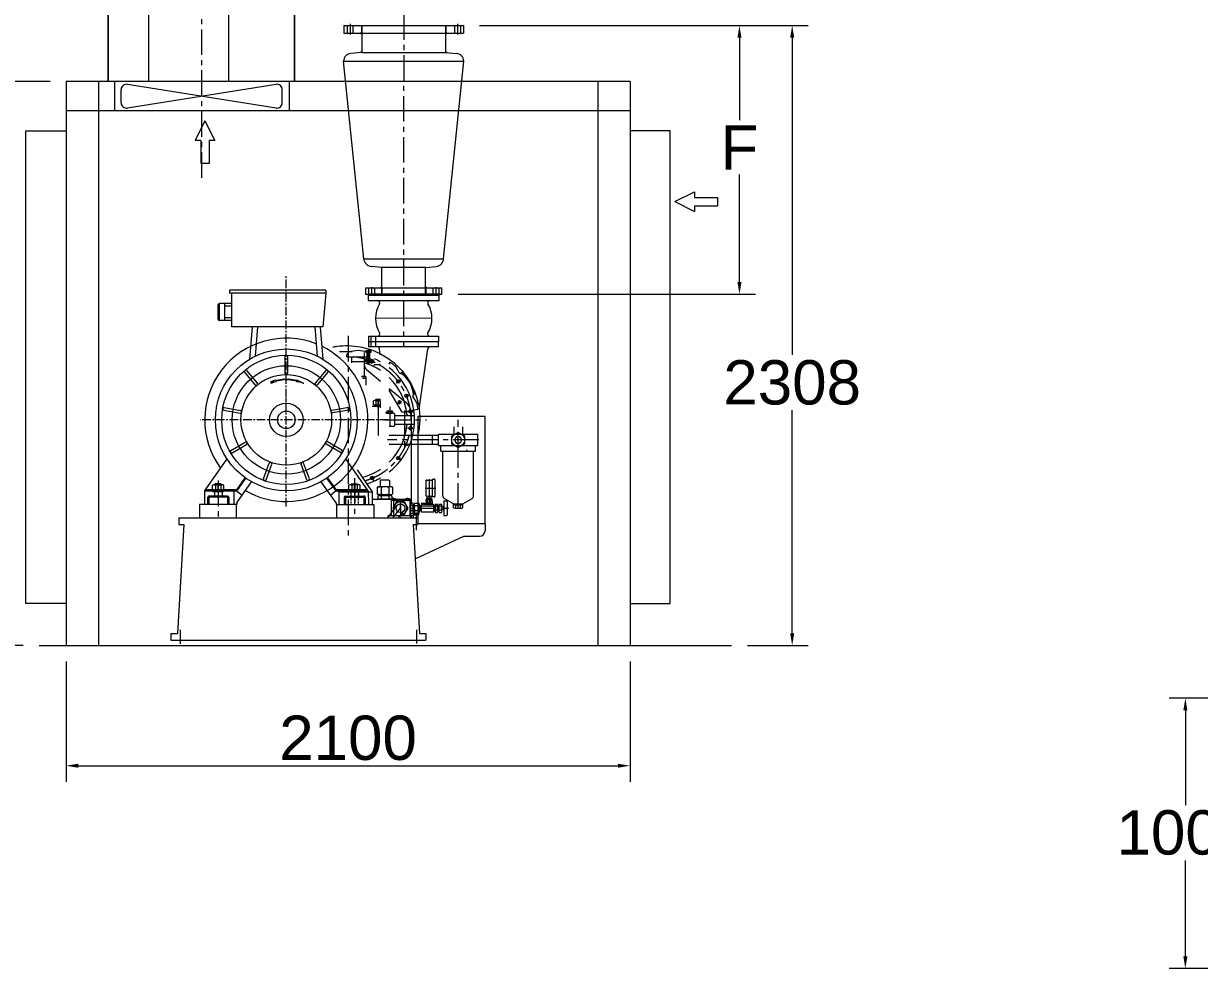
# Model space of a CAD drawing. Header units: millimetres. Extents: x 2 to 503272, y 1 to 383444.
# Drawn here: x 58783 to 170013, y 242513 to 331876 of the extents above; entities that cross this region are included whole.
import ezdxf

# ---------------------------------------------------------------- set-up
doc = ezdxf.new("R2010")
doc.units = ezdxf.units.MM
doc.header["$LTSCALE"] = 25.4
for name, pattern in [('CENTER', [50.8, 31.75, -6.35, 6.35, -6.35]), ('DASHDOT', [25.4, 12.7, -6.35, 0, -6.35]), ('EB_DASH', [6, 3, -3]), ('EB_DASHDOTDOT', [45, 30, -3, 3, -3, 3, -3])]:
    doc.linetypes.add(name, pattern=pattern)
doc.layers.get('Defpoints').update_dxf_attribs({"lineweight": 5})
for name, color, linetype, lineweight in [('CAXA1', 5, 'CENTER', 5), ('CAXA2', 6, 'EB_DASH', 5), ('CAXA3', 7, 'Continuous', 5), ('EB0', 7, 'Continuous', 5)]:
    doc.layers.add(name, color=color, linetype=linetype, lineweight=lineweight)
doc.styles.add('Roman', font='arial.ttf')
doc.styles.get("Standard").update_dxf_attribs({"font": 'arial.ttf'})
doc.dimstyles.new('ISO-25', dxfattribs={"dimscale": 30, "dimtxt": 38.1, "dimasz": 38.1, "dimexe": 50.8, "dimexo": 50.8, "dimgap": 15.875, "dimtad": 1, "dimtih": 1, "dimtoh": 1, "dimdec": 1, "dimlfac": 0.03937, "dimdsep": 46, "dimtxsty": 'Standard', "dimcen": 63.5, "dimclrd": 7, "dimclre": 7, "dimclrt": 7, "dimadec": 0, "dimazin": 0, "dimtfac": 1, "dimtdec": 1, "dimtmove": 0, "dimatfit": 3, "dimfxl": 25.4, "dimlwd": 5, "dimlwe": 5, "dimarcsym": 0})

# ---------------------------------------------------------------- blocks, each defined once
blk = doc.blocks.new('*D34')
at = {"color": 7, "linetype": 'Continuous', "lineweight": 5, "transparency": 16777216}
for p, q in [((61288, 326403), (47333, 326403)), ((48857, 325260), (48857, 298692)), ((48857, 274206), (48857, 293460)), ((58748, 273063), (47333, 273063))]:
    blk.add_line(p, q, dxfattribs=at)
at = {"color": 7, "transparency": 16777216}
for points in [[(48666, 325260), (49047, 325260), (48857, 326403)], [(48666, 274206), (49047, 274206), (48857, 273063)]]:
    blk.add_solid(points, dxfattribs=at)
at = {"layer": 'Defpoints', "color": 0, "transparency": 16777216}
for p in [(48857, 326403), (62812, 326403), (60272, 273063)]:
    blk.add_point(p, dxfattribs=at)
at = {"color": 7, "lineweight": 5, "transparency": 16777216, "insert": (48857, 296076), "char_height": 4191, "attachment_point": 5, "style": 'Roman'}
blk.add_mtext('2100', dxfattribs=at)
blk = doc.blocks.new('*D45')
at = {"color": 7, "linetype": 'Continuous', "lineweight": 5, "transparency": 16777216}
for p, q in [((101920, 331677), (133013, 331677)), ((131489, 330534), (131489, 300532)), ((131489, 274206), (131489, 295297)), ((127274, 273063), (133013, 273063))]:
    blk.add_line(p, q, dxfattribs=at)
at = {"color": 7, "transparency": 16777216}
for points in [[(131299, 330534), (131680, 330534), (131489, 331677)], [(131299, 274206), (131680, 274206), (131489, 273063)]]:
    blk.add_solid(points, dxfattribs=at)
at = {"layer": 'Defpoints', "color": 0, "transparency": 16777216}
for p in [(100396, 331677), (131489, 331677), (125750, 273063)]:
    blk.add_point(p, dxfattribs=at)
at = {"color": 7, "lineweight": 5, "transparency": 16777216, "insert": (131489, 297914), "char_height": 4191, "attachment_point": 5, "style": 'Roman'}
blk.add_mtext('2308', dxfattribs=at)
blk = doc.blocks.new('*D29')
at = {"color": 7, "linetype": 'Continuous', "lineweight": 5, "transparency": 16777216}
for p, q in [((90782, 333201), (90782, 340600)), ((98707, 333201), (98707, 340600)), ((91925, 339076), (97564, 339076))]:
    blk.add_line(p, q, dxfattribs=at)
at = {"color": 7, "transparency": 16777216}
for points in [[(91925, 339267), (91925, 338886), (90782, 339076)], [(97564, 339267), (97564, 338886), (98707, 339076)]]:
    blk.add_solid(points, dxfattribs=at)
at = {"layer": 'Defpoints', "color": 0, "transparency": 16777216}
for p in [(98707, 339076), (90782, 331677), (98707, 331677)]:
    blk.add_point(p, dxfattribs=at)
at = {"color": 7, "lineweight": 5, "transparency": 16777216, "insert": (94745, 341648), "char_height": 4191, "attachment_point": 5, "style": 'Roman'}
blk.add_mtext('E', dxfattribs=at)
blk = doc.blocks.new('*D30')
at = {"color": 7, "linetype": 'Continuous', "lineweight": 5, "transparency": 16777216}
for p, q in [((101920, 331677), (128025, 331677)), ((126501, 330534), (126501, 322728)), ((126501, 307420), (126501, 317584)), ((99888, 306277), (128025, 306277))]:
    blk.add_line(p, q, dxfattribs=at)
at = {"color": 7, "transparency": 16777216}
for points in [[(126311, 330534), (126692, 330534), (126501, 331677)], [(126311, 307420), (126692, 307420), (126501, 306277)]]:
    blk.add_solid(points, dxfattribs=at)
at = {"layer": 'Defpoints', "color": 0, "transparency": 16777216}
for p in [(100396, 331677), (98364, 306277), (126501, 306277)]:
    blk.add_point(p, dxfattribs=at)
at = {"color": 7, "lineweight": 5, "transparency": 16777216, "insert": (126501, 320156), "char_height": 4191, "attachment_point": 5, "style": 'Roman'}
blk.add_mtext('F', dxfattribs=at)
blk = doc.blocks.new('*D31')
at = {"color": 7, "linetype": 'Continuous', "lineweight": 5, "transparency": 16777216}
for p, q in [((69069, 344843), (37198, 344843)), ((38722, 343700), (38722, 312660)), ((38722, 274206), (38722, 307427)), ((58748, 273063), (37198, 273063))]:
    blk.add_line(p, q, dxfattribs=at)
at = {"color": 7, "transparency": 16777216}
for points in [[(38531, 343700), (38912, 343700), (38722, 344843)], [(38531, 274206), (38912, 274206), (38722, 273063)]]:
    blk.add_solid(points, dxfattribs=at)
at = {"layer": 'Defpoints', "color": 0, "transparency": 16777216}
for p in [(38722, 344843), (70593, 344843), (60272, 273063)]:
    blk.add_point(p, dxfattribs=at)
at = {"color": 7, "lineweight": 5, "transparency": 16777216, "insert": (38722, 310044), "char_height": 4191, "attachment_point": 5, "style": 'Roman'}
blk.add_mtext('2826', dxfattribs=at)
blk = doc.blocks.new('*D44')
at = {"color": 7, "linetype": 'Continuous', "lineweight": 5, "transparency": 16777216}
for p, q in [((179236, 268065), (167153, 268065)), ((168677, 266922), (168677, 257968)), ((168677, 243656), (168677, 252736)), ((179236, 242513), (167153, 242513))]:
    blk.add_line(p, q, dxfattribs=at)
at = {"color": 7, "transparency": 16777216}
for points in [[(168487, 266922), (168868, 266922), (168677, 268065)], [(168487, 243656), (168868, 243656), (168677, 242513)]]:
    blk.add_solid(points, dxfattribs=at)
at = {"layer": 'Defpoints', "color": 0, "transparency": 16777216}
for p in [(180760, 268065), (168677, 242513), (180760, 242513)]:
    blk.add_point(p, dxfattribs=at)
at = {"color": 7, "lineweight": 5, "transparency": 16777216, "insert": (168677, 255352), "char_height": 4191, "attachment_point": 5, "style": 'Roman'}
blk.add_mtext('1006', dxfattribs=at)
blk = doc.blocks.new('*D33')
at = {"color": 7, "linetype": 'Continuous', "lineweight": 5, "transparency": 16777216}
for p, q in [((62812, 271539), (62812, 260163)), ((116152, 271539), (116152, 260163)), ((63955, 261687), (115009, 261687))]:
    blk.add_line(p, q, dxfattribs=at)
at = {"color": 7, "transparency": 16777216}
for points in [[(63955, 261877), (63955, 261496), (62812, 261687)], [(115009, 261877), (115009, 261496), (116152, 261687)]]:
    blk.add_solid(points, dxfattribs=at)
at = {"layer": 'Defpoints', "color": 0, "transparency": 16777216}
for p in [(62812, 273063), (116152, 273063), (116152, 261687)]:
    blk.add_point(p, dxfattribs=at)
at = {"color": 7, "lineweight": 5, "transparency": 16777216, "insert": (89482, 264303), "char_height": 4191, "attachment_point": 5, "style": 'Roman'}
blk.add_mtext('2100', dxfattribs=at)

msp = doc.modelspace()

# ---------------------------------------------------------------- linework, layer by layer
at = {"color": 7, "lineweight": 5}
for p, q in [((78211.96, 326402.66), (78155.82, 344843.06)), ((66800.25, 326402.66), (66800.25, 336892.86)), ((66825.65, 326402.66), (66825.65, 336918.26)), ((84427.85, 326402.66), (84427.85, 336918.26)), ((84453.25, 326402.66), (84453.25, 336892.86)), ((70592.97, 335241.88), (70592.97, 326402.66)), ((89093.34, 331676.94), (100396.34, 331676.94)), ((89093.34, 331676.94), (89093.34, 330965.74)), ((89385.44, 331676.94), (89385.44, 330965.74)), ((89664.84, 331837.9), (89664.84, 330849.32)), ((89944.24, 331676.94), (89944.24, 330965.74)), ((90757.04, 331676.94), (90757.04, 331067.34)), ((90782.44, 331676.94), (90782.44, 329136.4)), ((91125.33, 331676.94), (98364.33, 331676.94)), ((98707.24, 331676.94), (98707.24, 329136.91)), ((98732.64, 331676.94), (98732.64, 331067.34)), ((99545.44, 331676.94), (99545.44, 330965.74)), ((99824.84, 331837.9), (99824.84, 330849.32)), ((100104.24, 331676.94), (100104.24, 330965.74)), ((100396.34, 331676.94), (100396.34, 330965.74)), ((89093.34, 330965.74), (100396.34, 330965.74)), ((90655.44, 330965.74), (90782.44, 331092.74)), ((90655.44, 330965.74), (90782.44, 330838.74)), ((98834.24, 330965.74), (98707.24, 331092.74)), ((98834.24, 330965.74), (98707.24, 330838.74)), ((90655.93, 329125.87), (90782.44, 329276.65)), ((90655.93, 329125.87), (90782.44, 329276.65)), ((98833.76, 329125.87), (98707.24, 329276.65)), ((98833.76, 329125.87), (98707.24, 329276.65)), ((98833.76, 329125.87), (98707.24, 329276.65)), ((98833.76, 329125.87), (98707.24, 329276.65)), ((90967.99, 309629.42), (89062.98, 328324.14)), ((89062.98, 328324.14), (100426.71, 328324.14)), ((90782.44, 329136.94), (89757.71, 329047.29)), ((90781.88, 329136.4), (98707.6, 329136.91)), ((98521.71, 309629.74), (100426.71, 328324.14)), ((98707.24, 329136.94), (99731.97, 329047.29)), ((62812.45, 326402.66), (62812.45, 273062.66)), ((116152.45, 326402.66), (62812.45, 326402.66)), ((65860.45, 326402.66), (65860.45, 273062.66)), ((67384.45, 326402.66), (67384.45, 323608.66)), ((82671.63, 323886.74), (68607.28, 326124.58)), ((82671.63, 326124.58), (68607.28, 323886.74)), ((83894.45, 326402.66), (83894.45, 323608.66)), ((113104.45, 326402.66), (113104.45, 294839.25)), ((116152.45, 326402.66), (116152.45, 273062.66)), ((68019.45, 324388.43), (68019.45, 325622.89)), ((83259.45, 324388.43), (83259.45, 325622.89)), ((116152.45, 323608.66), (62812.45, 323608.66)), ((75938.52, 322658.66), (75008.49, 320814.6)), ((75938.52, 322658.66), (76868.56, 320814.6)), ((59002.45, 277025.06), (59002.45, 321729.06)), ((59002.45, 321729.06), (62812.45, 321729.06)), ((119962.45, 321729.06), (116152.45, 321729.06)), ((119962.45, 277025.06), (119962.45, 321729.06)), ((75546.68, 320814.6), (75008.49, 320814.6)), ((75546.68, 320814.6), (75546.68, 318650.48)), ((76868.56, 320814.6), (76330.37, 320814.6)), ((76330.37, 320814.6), (76330.37, 318650.48)), ((76330.37, 318650.48), (75546.68, 318650.48)), ((120401.1, 315033.54), (122245.15, 315963.58)), ((122245.15, 315963.58), (122245.15, 315425.39)), ((120401.1, 315033.54), (122245.15, 314103.51)), ((122245.15, 315425.39), (124409.27, 315425.39)), ((124409.27, 315425.39), (124409.27, 314641.7)), ((122245.15, 314641.7), (122245.15, 314103.51)), ((122245.15, 314641.7), (124409.27, 314641.7)), ((90967.98, 309629.42), (98521.7, 309629.74)), ((92687.43, 308816.94), (91662.71, 308906.59)), ((96802.23, 308816.94), (92687.43, 308816.94)), ((92687.43, 306276.94), (92687.43, 308816.94)), ((96802.23, 308918.54), (96797.8, 308918.54)), ((96802.23, 308816.94), (97826.96, 308906.59)), ((96802.23, 306276.94), (96802.23, 308816.94)), ((92560.43, 306886.54), (92687.43, 307013.54)), ((96929.23, 306886.54), (96802.23, 307013.54)), ((78261.48, 306657.21), (78260.74, 306384.22)), ((87374.57, 306384.22), (78260.74, 306384.22)), ((87374, 306652.98), (78261.48, 306657.21)), ((78463.94, 306384.22), (78455.32, 303185.52)), ((87374.57, 306384.22), (87108.66, 303190.36)), ((87374, 306652.98), (87374.57, 306384.22)), ((91125.33, 306886.54), (91125.33, 306276.94)), ((91125.33, 306886.54), (98364.33, 306886.54)), ((91125.33, 306276.94), (98364.33, 306276.94)), ((91379.33, 306179.24), (98110.33, 306179.24)), ((91379.33, 306179.24), (91379.33, 305671.24)), ((91417.43, 306886.54), (91417.43, 306276.94)), ((98046.83, 306276.94), (91442.83, 306276.94)), ((91696.83, 306951.73), (91696.83, 306200.74)), ((91976.23, 306886.54), (91976.23, 306276.94)), ((92560.43, 306886.54), (92687.43, 306759.54)), ((92662.03, 306784.94), (92662.03, 306276.94)), ((96929.23, 306886.54), (96802.23, 306759.54)), ((96827.63, 306784.94), (96827.63, 306276.94)), ((97513.43, 306886.54), (97513.43, 306276.94)), ((98072.23, 306886.54), (98072.23, 306276.94)), ((98110.33, 305671.24), (98110.33, 306179.24)), ((98364.33, 306276.94), (98364.33, 306886.54)), ((77194.34, 303905.54), (77191.5, 305258.06)), ((78461.25, 305385.23), (77318.51, 305385.32)), ((77321.34, 303778.8), (77319.82, 305385.32)), ((77827.8, 303778.83), (77827.82, 305385.28)), ((78461.23, 305131.23), (77827.81, 305131.28)), ((91379.33, 305671.24), (98110.33, 305671.24)), ((78456.92, 303778.87), (77321.34, 303778.8)), ((78456.9, 304032.87), (77827.81, 304032.83)), ((97416.74, 303992.73), (92072.93, 303996.96)), ((80122.47, 303185.52), (78455.32, 303185.52)), ((87108.66, 303190.36), (80122.47, 303185.52)), ((80410.79, 303185.52), (80150.42, 300117.96)), ((80919.85, 303186.08), (80685.14, 300411.24)), ((86324.1, 303189.82), (86570.57, 300423.56)), ((86834.08, 303190.17), (87106.51, 300132.53)), ((91442.83, 302314.54), (98046.83, 302314.54)), ((91442.83, 301806.54), (91442.83, 302314.54)), ((91442.83, 301298.54), (91442.83, 301806.54)), ((91442.83, 301806.54), (98046.83, 301806.54)), ((91442.83, 301806.54), (98046.83, 301806.54)), ((91658.73, 301806.54), (91658.73, 302314.54)), ((91658.73, 301298.54), (91658.73, 301806.54)), ((92115.93, 301806.54), (92115.93, 302314.54)), ((92115.93, 301298.54), (92115.93, 301806.54)), ((98046.83, 302314.54), (98046.83, 301806.54)), ((98046.83, 301298.54), (98046.83, 301806.54)), ((83502.22, 300382.51), (83505.18, 298808.6)), ((83756.09, 300376.85), (83759.16, 298810.48)), ((88683.04, 300858.57), (89863.47, 300858.57)), ((89365.8, 300367.55), (89365.8, 300498.62)), ((89365.8, 300367.55), (91499.4, 300367.55)), ((89823, 299789.74), (89823, 300367.55)), ((91006.44, 300771.9), (91006.44, 300365.5)), ((91006.44, 300367.55), (91006.44, 299645.61)), ((91042.2, 298483.15), (91042.2, 300367.55)), ((91152.74, 300915.95), (91152.74, 300771.9)), ((91622.01, 300771.9), (91152.74, 300771.9)), ((91563.36, 300934.46), (91211.4, 300934.46)), ((91260.38, 300771.9), (91279.43, 300733.8)), ((91514.38, 300771.9), (91260.38, 300771.9)), ((91260.38, 300771.9), (91260.38, 299774.95)), ((91514.38, 300733.8), (91260.38, 300733.8)), ((91270.06, 300915.95), (91270.06, 300771.9)), ((91279.43, 300733.8), (91279.43, 299755.9)), ((98046.83, 301298.54), (91442.83, 301302.44)), ((91446.49, 300535.96), (91448.59, 300535.96)), ((91514.38, 300771.9), (91495.33, 300733.8)), ((91495.33, 300733.8), (91495.33, 299755.9)), ((91499.4, 300367.55), (91499.4, 300498.62)), ((91504.7, 300915.95), (91504.7, 300771.9)), ((91514.38, 300771.9), (91514.38, 299774.95)), ((91622.01, 300915.95), (91622.01, 300771.9)), ((92531.01, 300558.96), (92448.36, 301124.71)), ((96205.92, 295406.08), (97041.31, 301124.71)), ((89825.47, 299926.36), (91039.72, 299926.36)), ((91123.48, 300143.49), (91123.48, 299918.26)), ((91189.47, 300162.96), (91585.42, 300162.96)), ((91189.47, 299898.8), (91585.42, 299898.8)), ((91255.46, 299918.26), (91255.46, 300143.49)), ((91279.43, 299755.9), (91260.38, 299774.95)), ((91514.38, 299774.95), (91260.38, 299774.95)), ((91495.33, 299755.9), (91279.43, 299755.9)), ((91495.33, 299755.9), (91514.38, 299774.95)), ((91519.42, 299918.26), (91519.42, 300143.49)), ((91651.41, 300143.49), (91651.41, 299918.26)), ((92543.23, 299603.55), (91945.98, 299603.55)), ((91945.98, 299603.55), (91945.98, 299569.68)), ((93381.43, 299708.5), (93494.64, 299843.42)), ((93381.43, 299674.68), (93462.31, 299771.08)), ((94032.85, 299391.82), (93494.64, 299843.42)), ((94359.49, 298826.05), (94032.85, 299391.82)), ((79686.75, 298893.16), (80700.7, 297689.38)), ((79884.87, 299052.01), (80894.06, 297854.08)), ((82631.77, 298149.87), (82697.65, 298121.11)), ((84643.41, 298150.89), (84654.08, 298101.95)), ((85095.48, 297916.58), (84643.41, 298150.89)), ((87382.38, 299070.88), (86372.95, 297863.3)), ((87573.22, 298903.36), (86568.73, 297701.48)), ((91131.1, 298483.15), (90763.01, 298483.15)), ((91156.5, 298457.75), (90777.67, 298457.75)), ((90848.1, 298332.7), (91169.2, 298332.7)), ((91156.5, 298457.75), (91131.1, 298483.15)), ((91156.5, 298457.75), (91156.5, 298330.75)), ((91169.2, 298332.7), (91169.2, 297684.56)), ((91233.27, 299159.17), (92543.23, 298059.98)), ((94533.4, 298874.21), (94484.08, 298815.43)), ((82253.89, 297946.51), (82152.26, 297986.96)), ((82210.58, 297846.17), (82253.89, 297946.51)), ((82713.22, 298059.55), (82671.21, 298002.67)), ((84637.31, 298040.71), (84603.97, 298003.68)), ((85095.48, 297916.58), (84603.97, 298003.68)), ((93381.43, 297356.65), (94997.78, 296000.37)), ((94587.06, 295129.88), (93381.43, 297218.1)), ((91887.33, 295830.3), (91887.33, 296194.68)), ((91997.32, 296227.12), (92543.23, 296227.12)), ((92073.27, 296276.65), (92111.37, 296314.75)), ((92073.27, 296276.65), (92073.27, 296227.12)), ((92543.23, 296276.65), (92073.27, 296276.65)), ((92107.3, 296194.68), (92107.3, 295830.3)), ((92107.3, 296063.91), (92107.3, 295830.3)), ((92111.37, 296227.12), (92111.37, 296314.75)), ((92543.17, 296314.75), (92111.37, 296314.75)), ((92327.27, 295765.42), (92327.27, 296303.32)), ((92327.27, 295634.65), (92327.27, 296172.55)), ((92327.27, 295594.2), (92327.27, 295873.6)), ((92543.17, 295539.63), (92543.17, 296183.98)), ((94349.84, 296192.19), (94225.63, 296120.48)), ((94225.63, 296120.48), (94225.63, 295977.06)), ((94225.63, 295977.06), (94349.84, 295905.35)), ((94474.04, 296120.48), (94349.84, 296192.19)), ((94474.04, 295977.06), (94349.84, 295905.35)), ((94474.04, 295977.06), (94474.04, 296120.48)), ((95943.5, 296082.47), (95621.32, 296640.5)), ((95746.32, 296766.15), (95670.71, 296753.06)), ((95943.5, 296082.47), (96065.5, 295390.57)), ((77721.26, 295299.72), (79271.77, 295029.32)), ((77770.92, 295548.75), (79314.03, 295279.77)), ((89511.65, 295572), (87962.17, 295295.78)), ((89550.16, 295321), (88008.12, 295045.98)), ((92543.17, 295666.63), (91764.86, 295666.63)), ((92543.23, 295797.4), (91943.73, 295797.4)), ((91943.73, 295670.4), (91943.73, 295797.4)), ((91997.32, 295797.86), (92543.23, 295797.86)), ((92298.81, 295686.84), (92328.43, 295797.4)), ((92360.14, 295670.4), (92394.17, 295797.4)), ((93787.88, 295031.6), (93114.67, 295031.6)), ((93155.51, 295202.73), (93155.51, 295031.7)), ((93155.51, 295031.7), (93683.44, 295031.7)), ((93221.5, 295222.2), (93617.45, 295222.2)), ((93287.49, 295202.73), (93287.49, 295031.7)), ((93551.45, 295202.73), (93551.45, 295031.7)), ((93683.44, 295202.73), (93683.44, 295031.7)), ((93864.08, 294955.4), (93864.08, 293837.87)), ((93864.08, 294802.95), (95755.69, 294802.95)), ((94587.06, 295129.88), (96065.5, 295390.57)), ((95451.44, 295027.49), (95451.44, 286411.8)), ((113104.45, 294839.25), (113104.45, 273062.66)), ((93787.88, 293761.67), (93381.43, 293761.67)), ((93864.08, 293990.18), (95752.84, 293990.18)), ((102436.36, 294709.29), (96086.36, 294709.29)), ((96086.36, 294709.29), (96086.36, 284549.29)), ((99477.25, 293723.7), (99477.25, 293024.87)), ((100315.45, 293723.81), (100315.45, 293024.87)), ((102436.36, 284549.29), (102436.36, 294709.29)), ((98042.29, 292910.73), (93381.43, 292910.73)), ((97470.77, 292072.53), (97470.77, 292910.73)), ((98042.29, 291958.07), (98042.29, 293024.87)), ((101750.42, 293024.87), (98042.29, 293024.87)), ((99896.35, 293210.45), (99273.83, 292851.04)), ((99273.83, 292851.04), (99273.83, 292132.22)), ((100518.87, 292851.04), (99896.35, 293210.45)), ((100518.87, 292132.22), (100518.87, 292851.04)), ((101750.42, 291958.07), (101750.42, 293024.87)), ((78403.4, 291506.28), (79758.38, 292292.12)), ((78525.43, 291283.59), (79887, 292073.1)), ((88761.89, 291306), (87403.84, 292086.52)), ((88893.73, 291523.02), (87529.21, 292307.42)), ((98042.29, 292072.53), (93381.43, 292072.53)), ((98041.93, 291958.09), (101547.32, 291958.09)), ((98042.19, 291957.99), (101750.49, 291957.99)), ((98245.39, 291449.99), (98245.39, 291957.99)), ((98245.39, 291449.99), (101547.39, 291449.99)), ((98448.55, 287187.3), (98448.55, 291449.99)), ((99273.83, 292132.22), (99896.35, 291772.81)), ((99896.35, 291772.81), (100518.87, 292132.22)), ((101344.19, 287187.3), (101344.19, 291449.99)), ((101547.32, 291450.07), (101547.32, 291958.09)), ((75910.1, 287641.78), (78035.9, 290701.91)), ((91396.13, 287670.86), (89258.86, 290722.98)), ((81486.36, 288816.11), (82019.21, 290289.07)), ((81722.99, 288723.96), (82258.52, 290203.97)), ((85577.25, 288737.02), (85038.63, 290207.87)), ((85817.75, 288818.52), (85276.66, 290296.51)), ((91803.72, 287593.92), (90385.8, 289677.27)), ((76662.33, 287785.25), (76662.33, 288220.47)), ((76794.32, 288259.4), (77586.21, 288259.4)), ((76884.07, 288317.82), (76922.17, 288355.92)), ((76884.07, 288317.82), (76884.07, 288259.4)), ((76884.07, 288317.82), (77493.67, 288317.82)), ((77455.57, 288355.92), (76922.17, 288355.92)), ((76926.3, 288220.47), (76926.3, 287785.25)), ((77190.26, 287707.39), (77190.26, 288335.6)), ((77454.23, 288220.47), (77454.23, 287785.25)), ((77493.67, 288317.82), (77455.57, 288355.92)), ((77493.67, 288317.82), (77493.67, 288259.4)), ((77718.19, 287785.25), (77718.19, 288220.47)), ((78954.12, 287652.67), (79813.92, 288878.63)), ((78954.75, 287779.67), (79760.15, 288916.36)), ((78956.35, 286535.07), (80362.37, 288535.72)), ((88354.06, 286552.72), (86940.54, 288548.07)), ((88352.1, 287670.31), (87487.7, 288893.04)), ((88350.99, 287797.31), (87541.33, 288930.97)), ((89562.75, 287785.25), (89562.75, 288220.47)), ((90486.63, 288259.4), (89694.73, 288259.4)), ((89787.27, 288317.82), (89825.37, 288355.92)), ((89787.27, 288317.82), (89787.27, 288259.4)), ((90396.87, 288317.82), (89787.27, 288317.82)), ((89825.37, 288355.92), (90358.77, 288355.92)), ((89826.72, 288220.47), (89826.72, 287785.25)), ((90354.65, 288220.47), (90354.65, 287785.25)), ((90396.87, 288317.82), (90358.77, 288355.92)), ((90396.87, 288317.82), (90396.87, 288259.4)), ((90618.61, 287785.25), (90618.61, 288220.47)), ((92589.85, 288707.13), (92530.56, 288672.89)), ((92530.56, 288672.89), (92530.56, 288072.13)), ((93334.87, 288707.13), (92589.85, 288707.13)), ((93334.87, 288707.13), (93394.16, 288672.89)), ((93394.16, 288672.89), (93394.16, 288072.13)), ((96849.95, 288656.4), (96849.95, 287234)), ((96900.75, 288707.2), (97434.15, 288707.2)), ((97434.15, 288789.75), (97434.15, 287100.65)), ((97434.15, 288789.75), (97637.35, 288789.75)), ((97688.15, 288738.95), (97688.15, 287151.45)), ((78955.2, 287652.67), (75910.1, 287641.78)), ((75910.1, 287641.78), (75912.76, 286379.72)), ((78954.75, 287779.67), (75998.55, 287769.1)), ((78198.53, 287075.98), (76199.06, 287048.92)), ((76199.06, 287048.92), (76199.06, 286380)), ((78075.22, 287173.35), (76326.25, 287175.92)), ((76326.25, 287175.92), (76326.25, 286380.12)), ((77652.42, 287746.32), (76725.32, 287746.32)), ((76725.32, 287593.92), (76725.32, 287746.32)), ((77652.42, 287593.92), (76725.32, 287593.92)), ((76794.32, 287746.32), (77586.21, 287746.32)), ((76848.14, 287650.52), (76848.2, 287175.15)), ((77149.43, 287593.92), (77154.71, 287613.64)), ((77154.71, 287613.64), (77190.26, 287746.32)), ((77188.87, 287517.72), (77188.87, 287822.52)), ((77228.32, 287593.92), (77269.15, 287746.32)), ((77558.26, 287651.25), (77559.5, 287174.11)), ((77652.42, 287593.92), (77652.42, 287746.32)), ((78075.22, 287173.35), (78074.06, 286381.82)), ((78202.03, 287047.64), (78208.78, 286381.95)), ((78722.72, 286395.37), (78722.72, 287593.92)), ((78955.2, 287652.67), (79472.33, 287269.27)), ((88351.01, 287670.31), (87835.33, 287284.97)), ((88350.99, 287797.31), (91307.21, 287797.84)), ((88351.01, 287670.31), (91396.13, 287670.86)), ((88628.72, 287593.92), (88384.88, 287673.15)), ((88628.72, 287593.92), (91803.72, 287593.92)), ((88628.72, 286395.37), (88628.72, 287593.92)), ((89106.45, 287068.11), (89102.2, 286402.4)), ((89109.84, 287096.47), (91109.4, 287076.91)), ((89232.79, 287194.3), (90981.74, 287203.44)), ((89232.79, 287194.3), (89236.92, 286402.78)), ((89628.52, 287746.32), (90555.62, 287746.32)), ((89628.52, 287593.92), (89628.52, 287746.32)), ((89628.52, 287593.92), (90555.62, 287593.92)), ((90486.63, 287746.32), (89694.73, 287746.32)), ((89747.95, 287674.13), (89748.5, 287196.99)), ((90052.63, 287593.92), (90011.79, 287746.32)), ((90126.23, 287613.64), (90090.68, 287746.32)), ((90131.52, 287593.92), (90126.23, 287613.64)), ((90458.07, 287676.08), (90459.79, 287200.71)), ((90555.62, 287593.92), (90555.62, 287746.32)), ((90981.74, 287203.44), (90984.73, 286407.64)), ((91109.4, 287076.91), (91111.91, 286408)), ((91396.13, 287670.86), (91398.21, 286408.8)), ((91803.72, 286395.37), (91803.72, 287593.92)), ((92339.84, 288072.13), (92243.54, 288016.52)), ((92243.54, 288016.52), (92243.54, 287391.13)), ((92339.84, 287335.53), (92243.54, 287391.13)), ((92378.16, 287233.93), (92294.34, 287185.53)), ((92294.34, 287185.53), (92294.34, 286952.12)), ((93584.87, 288072.13), (92339.84, 288072.13)), ((92339.84, 288072.13), (92530.56, 288072.13)), ((92339.84, 287335.53), (93584.87, 287335.53)), ((92467.06, 287335.53), (92339.84, 287335.53)), ((92378.16, 287233.93), (93546.56, 287233.93)), ((92467.06, 287233.93), (92378.16, 287233.93)), ((92467.06, 287335.53), (92467.06, 287233.93)), ((92602.95, 288016.52), (92602.95, 287391.13)), ((92602.95, 287185.53), (92602.95, 286952.12)), ((93322.04, 288016.52), (93322.04, 287391.13)), ((93322.04, 287185.53), (93322.04, 286952.12)), ((93457.66, 287335.53), (93457.66, 287233.93)), ((93546.56, 287233.93), (93630.38, 287185.53)), ((93584.87, 288072.13), (93681.18, 288016.52)), ((93584.87, 287335.53), (93681.18, 287391.13)), ((93630.38, 287185.53), (93630.38, 286952.12)), ((93681.18, 288016.52), (93681.18, 287391.13)), ((96900.75, 287183.2), (96938.85, 287183.2)), ((96938.85, 287132.4), (96938.85, 287210.79)), ((96938.85, 287132.4), (97345.25, 287132.4)), ((96957.9, 287120.97), (96957.9, 287132.4)), ((96957.9, 286929.2), (96957.9, 287120.97)), ((97326.2, 287120.97), (97326.2, 287132.4)), ((97326.2, 286929.2), (97326.2, 287120.97)), ((97345.25, 287132.4), (97345.25, 287210.79)), ((97345.25, 287183.2), (97434.15, 287183.2)), ((97637.35, 287100.65), (97434.15, 287100.65)), ((78903.16, 286395.37), (75420.72, 286395.37)), ((75420.72, 286395.37), (75420.72, 285125.57)), ((78956.5, 286382.67), (75912.76, 286379.72)), ((78903.16, 286395.37), (78903.16, 285125.56)), ((78956.35, 286535.07), (78956.5, 286382.67)), ((88354.06, 286552.72), (88354.48, 286400.32)), ((88354.48, 286400.32), (91398.21, 286408.8)), ((88377.46, 286395.37), (91933.46, 286395.37)), ((88377.46, 286395.37), (88377.46, 285125.56)), ((95388.2, 286853), (91803.72, 286853)), ((91933.46, 286395.37), (91933.46, 285125.56)), ((92378.16, 286903.8), (92294.34, 286952.19)), ((93546.56, 286903.8), (92378.16, 286903.8)), ((92479.84, 286905.61), (92479.84, 286853)), ((93247.99, 285125.56), (94097.24, 286287.34)), ((93445.04, 286905.62), (93445.04, 286853)), ((93546.56, 286903.8), (93630.38, 286952.19)), ((95324.66, 286776.66), (93546.66, 286776.66)), ((93546.66, 286776.66), (93546.66, 285303.46)), ((93584.62, 286791.94), (93584.62, 286923.93)), ((93918.25, 286939.22), (93632.28, 286939.22)), ((93918.25, 286776.66), (93632.28, 286776.66)), ((93679.94, 286923.93), (93679.94, 286791.94)), ((94076.29, 286662.71), (93716.88, 286040.2)), ((93716.88, 286040.2), (93805.01, 285887.57)), ((93870.58, 286923.93), (93870.58, 286791.94)), ((93965.91, 286791.94), (93965.91, 286923.93)), ((94795.11, 286662.71), (94076.29, 286662.71)), ((95154.52, 286040.2), (94795.11, 286662.71)), ((94795.11, 285417.68), (95154.52, 286040.2)), ((94905.42, 286791.94), (94905.42, 286923.93)), ((95239.05, 286939.22), (94953.08, 286939.22)), ((95239.05, 286776.66), (94953.08, 286776.66)), ((95000.74, 286923.93), (95000.74, 286791.94)), ((95191.38, 286923.93), (95191.38, 286791.94)), ((95286.71, 286791.94), (95286.71, 286923.93)), ((95324.66, 286776.66), (95324.66, 285303.46)), ((95388.2, 286853), (95388.2, 285125.77)), ((95389.45, 286726.04), (95389.45, 285125.56)), ((95389.45, 285666.25), (95389.45, 286414.15)), ((95427.38, 286538.8), (95605.52, 286538.8)), ((95605.52, 286289.5), (95427.38, 286289.5)), ((95643.45, 285666.25), (95643.45, 286414.15)), ((95643.45, 286383.1), (95745.05, 286383.1)), ((95719.65, 285697.3), (95719.65, 286383.1)), ((95719.65, 286357.7), (95745.05, 286357.7)), ((95745.05, 286392.15), (95745.05, 286040.2)), ((95745.05, 285688.25), (95745.05, 286040.2)), ((95782.07, 286509.47), (96216.02, 286509.47)), ((96216.02, 286274.83), (95782.07, 286274.83)), ((96253.05, 285688.25), (96253.05, 286392.15)), ((96253.05, 286281.5), (96303.85, 286281.5)), ((96303.85, 286281.5), (96303.85, 285798.9)), ((96303.85, 286218), (96380.05, 286196.41)), ((96303.85, 285862.4), (96380.27, 285883.99)), ((97599.25, 286383.1), (96380.05, 286383.1)), ((96380.05, 286378), (96380.05, 285697.3)), ((96384.4, 286505.33), (96892.4, 286505.33)), ((96384.4, 286048.13), (96892.4, 286048.13)), ((96409.95, 286040.2), (97570.05, 286040.2)), ((96863.42, 286700.6), (96863.42, 286903.8)), ((96863.42, 286700.6), (96863.42, 286497.4)), ((96892.4, 286505.33), (97400.4, 286505.33)), ((96892.4, 286048.13), (97400.4, 286048.13)), ((97351.02, 286929.2), (96933.08, 286929.2)), ((97351.02, 286472), (96933.08, 286472)), ((96957.9, 286929.2), (97326.2, 286929.2)), ((96964.25, 286865.7), (97319.85, 286865.7)), ((96964.25, 286522.8), (96964.25, 286865.7)), ((96964.25, 286522.8), (97319.85, 286522.8)), ((96994.11, 286505.52), (97502.11, 286505.52)), ((96996, 286865.7), (96996, 286929.2)), ((96996, 286522.8), (96996, 286865.7)), ((97002.73, 286700.6), (97002.73, 286903.8)), ((97002.73, 286700.6), (97002.73, 286497.4)), ((97015.05, 286383.1), (97015.05, 286472)), ((97040.45, 286383.1), (97040.45, 286472)), ((97078.55, 286497.4), (97078.55, 286522.8)), ((97078.55, 286497.4), (97205.55, 286497.4)), ((97205.55, 286497.4), (97205.55, 286522.8)), ((97243.65, 286383.1), (97243.65, 286472)), ((97269.05, 286383.1), (97269.05, 286472)), ((97281.36, 286700.6), (97281.36, 286903.8)), ((97281.36, 286700.6), (97281.36, 286497.4)), ((97288.1, 286865.7), (97288.1, 286929.2)), ((97288.1, 286522.8), (97288.1, 286865.7)), ((97319.85, 286522.8), (97319.85, 286865.7)), ((97420.68, 286700.6), (97420.68, 286903.8)), ((97420.68, 286700.6), (97420.68, 286497.4)), ((97599.25, 285697.3), (97599.25, 286383.1)), ((97599.25, 286258.64), (97675.45, 286258.64)), ((97675.45, 286294.2), (97716.55, 286294.2)), ((97675.45, 286294.2), (97675.45, 285786.2)), ((97675.45, 286258.64), (97716.55, 286258.64)), ((97716.55, 285743.24), (97716.55, 286337.16)), ((97745.74, 286436.15), (97915.95, 286436.15)), ((97915.95, 286238.17), (97745.74, 286238.17)), ((97945.15, 285743.24), (97945.15, 286337.16)), ((97945.15, 286294.2), (98056.45, 286294.2)), ((97945.15, 286258.64), (98056.45, 286258.64)), ((98056.45, 285743.24), (98056.45, 286337.16)), ((98085.65, 286436.15), (98306.65, 286436.15)), ((98306.65, 286238.17), (98085.65, 286238.17)), ((98335.85, 285743.24), (98335.85, 286337.16)), ((98335.85, 286167.2), (98513.65, 286167.2)), ((98335.85, 285913.2), (98513.65, 285913.2)), ((98513.65, 285913.2), (98513.65, 286249.32)), ((98551.75, 286249.32), (98513.65, 286249.32)), ((98513.65, 286167.2), (98513.65, 285817.52)), ((98551.75, 286738.7), (98551.75, 286040.2)), ((98551.75, 286738.7), (98780.35, 286738.7)), ((98551.75, 286040.2), (98551.75, 285341.7)), ((99456.45, 286458.76), (98575.59, 286967.33)), ((98856.55, 286662.5), (98856.55, 285417.9)), ((98856.55, 285938.6), (98856.55, 286141.8)), ((98856.55, 286141.8), (98899.63, 286141.8)), ((98900.14, 285938.6), (98856.55, 285938.6)), ((98908.14, 285945.7), (98864.55, 285945.7)), ((98925.38, 286050.36), (98925.38, 286030.04)), ((98935.29, 286050.36), (98925.38, 286050.36)), ((98935.29, 286030.04), (98925.38, 286030.04)), ((99456.45, 286072.1), (99456.45, 286458.76)), ((99456.45, 286458.76), (100336.33, 286458.76)), ((99456.45, 286357.16), (100336.33, 286357.16)), ((99566.43, 286039.66), (100226.35, 286039.66)), ((99676.35, 286072.1), (99676.35, 286357.16)), ((100116.36, 286072.1), (100116.36, 286357.16)), ((100336.33, 286458.76), (101217.19, 286967.33)), ((100336.33, 286072.1), (100336.33, 286458.76)), ((73480.26, 285125.56), (73480.26, 284490.56)), ((73480.36, 285125.57), (73480.36, 284490.57)), ((73480.36, 285125.57), (96086.37, 285125.57)), ((75817.11, 285125.56), (78255.51, 285125.56)), ((93229.16, 285303.46), (93229.16, 285125.63)), ((95642.16, 285303.46), (93229.16, 285303.46)), ((94249.84, 285125.56), (94765.07, 285781.02)), ((94479.47, 285417.68), (94795.11, 285417.68)), ((95605.52, 285790.9), (95427.38, 285790.9)), ((95427.38, 285541.6), (95605.52, 285541.6)), ((95452.54, 285379.66), (95452.54, 285303.46)), ((95452.54, 285303.46), (95452.54, 285125.56)), ((95642.16, 285303.46), (95642.16, 285125.63)), ((95643.45, 285697.3), (95745.05, 285697.3)), ((95675.04, 285523.71), (95675.04, 285379.66)), ((96144.31, 285379.66), (95675.04, 285379.66)), ((95719.65, 285722.7), (95745.05, 285722.7)), ((96085.65, 285542.22), (95733.7, 285542.22)), ((96216.02, 285805.56), (95782.07, 285805.56)), ((95782.07, 285570.93), (96216.02, 285570.93)), ((95792.36, 285523.71), (95792.36, 285379.66)), ((96026.99, 285523.71), (96026.99, 285379.66)), ((96086.26, 285125.56), (96086.26, 284490.56)), ((96086.36, 285125.57), (96086.36, 284490.57)), ((96086.37, 285125.78), (96086.37, 284490.81)), ((96144.31, 285523.71), (96144.31, 285379.66)), ((96253.05, 285798.9), (96303.85, 285798.9)), ((96380.05, 285697.3), (97599.25, 285697.3)), ((97599.25, 285821.76), (97675.45, 285821.76)), ((97675.45, 285821.76), (97716.55, 285821.76)), ((97675.45, 285786.2), (97716.55, 285786.2)), ((97915.95, 285842.23), (97745.74, 285842.23)), ((97745.74, 285644.25), (97915.95, 285644.25)), ((97945.15, 285821.76), (98056.45, 285821.76)), ((97945.15, 285786.2), (98056.45, 285786.2)), ((98306.65, 285842.23), (98085.65, 285842.23)), ((98085.65, 285644.25), (98306.65, 285644.25)), ((98551.75, 285817.52), (98513.65, 285817.52)), ((98551.75, 285341.7), (98780.35, 285341.7)), ((73936.32, 284500.71), (73333.33, 274203.57)), ((73480.36, 284490.56), (73935.73, 284490.56)), ((95630.99, 284490.57), (96086.26, 284490.57)), ((95630.99, 284490.57), (96233.38, 274203.57)), ((95631, 284490.81), (96086.4, 284490.81)), ((95631, 284490.78), (96086.27, 284490.78)), ((62812.45, 277025.06), (59002.45, 277025.06)), ((116152.45, 277025.06), (119962.45, 277025.06)), ((72718.36, 274203.57), (72718.36, 273568.57)), ((72718.36, 274203.57), (73333.33, 274203.57)), ((96233.38, 274203.57), (96848.36, 274203.57)), ((96848.36, 274203.57), (96848.36, 273568.57)), ((60272.45, 273062.66), (125749.78, 273062.66)), ((72718.36, 273568.57), (96848.36, 273568.57))]:
    msp.add_line(p, q, dxfattribs=at)
at = {"color": 7, "linetype": 'DASHDOT', "lineweight": 5}
for p, q in [((77194.83, 288170.5), (77203.9, 286381.06)), ((90109.43, 288194.74), (90107.08, 286405.29))]:
    msp.add_line(p, q, dxfattribs=at)
at = {"color": 7, "lineweight": 5}
for centre, radius in [((83640.48, 294388.77), 6708.52), ((83640.48, 294388.77), 6115), ((83640.48, 294388.77), 5126.52), ((91766.58, 299911.09), 165.1), ((83640.46, 294396.37), 4287.11), ((83637.45, 298206.6), 76.2), ((94227.33, 298018.08), 165.1), ((83640.46, 294396.37), 1580.79), ((94349.84, 296048.77), 124.21), ((95001.43, 296669.92), 165.1), ((83640.58, 294396.37), 825.5), ((95398.72, 295187.61), 165.1), ((95398.72, 293605.58), 165.1), ((99896.35, 292491.63), 622.52), ((99896.12, 292491.63), 317.5), ((99896.12, 292491.63), 317.5), ((94227.33, 290775.11), 165.1), ((91780.98, 288897.96), 165.1), ((94435.64, 286040.2), 419.1)]:
    msp.add_circle(centre, radius, dxfattribs=at)
for centre, radius, start, end in [((89824.13, 328288.19), 762, 95, 177.2956874), ((99665.56, 328288.19), 762, 2.7043126, 85), ((68527.45, 325622.89), 508, 80.9592229, 180), ((82751.45, 325622.89), 508, 0, 99.0407771), ((68527.45, 324388.43), 508, 180, 279.0407771), ((82751.45, 324388.43), 508, 260.9592229, 0), ((91729.12, 309665.69), 762, 182.7284872, 265), ((97760.55, 309665.69), 762, 275, 357.2956874), ((77318.5, 305258.32), 127, 89.9953298, 180.1199797), ((94744.83, 303994.84), 2671.91, 149.1762637, 210.9143252), ((92275.84, 305468.04), 203.2, 329.1762665, 89.9999986), ((97213.82, 305468.04), 203.2, 90.0000014, 210.8237335), ((94744.83, 303994.84), 2671.91, 329.0856748, 30.8237361), ((77321.34, 303905.8), 127, 180.1199797, 270.0036092), ((92278.18, 302517.74), 203.2, 269.9999994, 30.9143263), ((97211.49, 302517.74), 203.2, 149.0856737, 270.0000006), ((83640.46, 294396.37), 7721.6, 68.5245244, 216.3604603), ((83640.46, 294396.37), 7721.6, 240.0115523, 64.2254269), ((83629.09, 300376.75), 127, 2.8178504, 177.4009475), ((89670.6, 300498.62), 304.8, 110.6673224, 179.9999978), ((90432.6, 298478.56), 2463.8, 69.3326842, 110.6673158), ((91211.4, 300832.27), 102.19, 54.9699643, 125.0300357), ((91387.38, 300553.46), 381, 72.0660667, 107.9339333), ((91194.6, 300498.62), 304.8, 0, 69.3326754), ((91563.36, 300832.27), 102.19, 54.9699643, 125.0300357), ((92247.3, 301095.34), 203.2, 8.31105, 90), ((97242.37, 301095.34), 203.2, 90, 171.68895), ((91641.44, 299645.61), 635, 180, 230), ((89480.33, 294394.47), 5588, 56.7617578, 73.7693742), ((91189.47, 300041.36), 121.6, 57.1327678, 122.8672322), ((91189.47, 300020.4), 121.6, 237.1327678, 302.8672322), ((91387.44, 299705.76), 457.2, 73.2213451, 106.7786549), ((91387.44, 300356), 457.2, 253.2213451, 286.7786549), ((91585.42, 300041.36), 121.6, 57.1327678, 122.8672322), ((91585.42, 300020.4), 121.6, 237.1327678, 302.8672322), ((91844.38, 299569.68), 101.6, 245.4489129, 0.0000016), ((89482.35, 294396.45), 6286.5, 60.8630859, 66.5171882), ((89482.35, 294396.45), 6286.5, 308.3330462, 51.6669538), ((93520.69, 299722.1), 76.2, 50.0000202, 140.0000202), ((79787.64, 298970.3), 127, 42.8178504, 217.4009475), ((83639.48, 294396.6), 3841.75, 93.0473988, 104.1910726), ((83639.48, 294396.6), 3778.25, 93.0986652, 104.1910726), ((83632.16, 298810.48), 127, 180, 0), ((83639.48, 294396.6), 3841.75, 74.6866241, 86.9835287), ((83639.48, 294396.6), 3778.25, 74.6866241, 86.9327836), ((87475.87, 298984.92), 127, 322.8178504, 137.4009475), ((89480.33, 294394.47), 5588, 5.3763403, 45.7235065), ((94425.48, 298864.15), 76.2, 210, 320.0000202), ((92898.34, 296530.46), 2781.3, 4.5905188, 55.2398122), ((92898.55, 296530.58), 2857.5, 4.7288339, 55.1013806), ((80796.77, 297772.44), 127, 220, 40), ((86471.44, 297783.11), 127, 140, 320), ((91997.32, 296024.46), 202.67, 57.1327678, 122.8672322), ((92327.27, 295465.12), 762, 73.5361497, 106.7786549), ((94181.44, 295027.49), 1270, 0, 50), ((95687.31, 296678.6), 76.2, 99.8264941, 210), ((77748.96, 295423.66), 127, 82.8178504, 257.4009475), ((79291.98, 295154.7), 127, 260, 80), ((87986.07, 295171.05), 127, 100, 280), ((89528.01, 295446.05), 127, 282.8178504, 97.4009475), ((91997.32, 296000.53), 202.67, 237.1327678, 302.8672322), ((92327.27, 296559.86), 762, 253.2213451, 286.4638503), ((93114.67, 295107.8), 76.2, 180, 270), ((93221.5, 295100.6), 121.6, 57.1327678, 122.8672322), ((93419.47, 294765), 457.2, 73.2213451, 106.7786549), ((93617.45, 295100.6), 121.6, 57.1327678, 122.8672322), ((93787.88, 294955.4), 76.2, 0, 90), ((95170.19, 294929.95), 127, 185.3763408, 269.9999998), ((89480.33, 294394.47), 5588, 314.2764935, 354.6658703), ((93787.88, 293837.87), 76.2, 270, 0), ((95170.58, 293863.18), 127, 90.0000043, 174.6658596), ((99896.12, 292491.63), 317.5, 90, 270), ((99896.35, 292491.63), 317.5, 270, 90), ((78466.99, 291396.34), 127, 122.8178504, 297.4009475), ((79821.88, 292182.13), 127, 300, 120), ((87467.34, 292196.51), 127, 60, 240), ((88825.31, 291416.03), 127, 242.8178504, 57.4009475), ((95001.53, 292123.24), 165.1, 197.885046, 342.114954), ((100553.91, 291603.22), 203.2, 239.1762665, 359.9999986), ((82138.55, 290245.63), 127, 340, 160), ((85157.97, 290251.31), 127, 20, 200), ((89480.33, 294394.47), 5588, 284.3006009, 303.2382422), ((76794.32, 288016.2), 243.2, 57.1327678, 122.8672322), ((77190.26, 287345), 914.4, 73.2213451, 106.7786549), ((77586.21, 288016.2), 243.2, 57.1327678, 122.8672322), ((81605.74, 288772.77), 127, 162.8178504, 337.4009475), ((85696.56, 288780.54), 127, 202.8178504, 17.4009475), ((89694.73, 288016.2), 243.2, 57.1327678, 122.8672322), ((90090.68, 287345), 914.4, 73.2213451, 106.7786549), ((90486.63, 288016.2), 243.2, 57.1327678, 122.8672322), ((89482.35, 294396.45), 6286.5, 286.5672955, 299.1369141), ((96900.75, 288656.4), 50.8, 90, 180), ((97637.35, 288738.95), 50.8, 0, 90), ((76326.06, 287048.92), 127, 89.9158127, 180), ((76794.32, 287989.52), 243.2, 237.1327678, 302.8672322), ((77190.26, 288660.72), 914.4, 253.2213451, 286.7786549), ((77586.21, 287989.52), 243.2, 237.1327678, 302.8672322), ((78075.04, 287046.35), 127, 0.5810411, 89.9158127), ((89233.45, 287067.3), 127, 90.2993468, 179.6341184), ((89694.73, 287989.52), 243.2, 237.1327678, 302.8672322), ((90090.68, 288660.72), 914.4, 253.2213451, 286.7786549), ((90486.63, 287989.52), 243.2, 237.1327678, 302.8672322), ((90982.4, 287076.44), 127, 0.2151594, 90.2993468), ((92423.24, 287753.92), 318.21, 55.6157525, 124.3842475), ((92423.24, 287653.73), 318.21, 235.6157525, 304.3842475), ((92448.64, 286963.72), 270.2, 55.1748168, 124.8251832), ((92962.36, 286882.69), 1189.43, 90, 107.5879538), ((92962.36, 288524.96), 1189.43, 252.4120462, 270), ((92962.36, 285875.09), 1358.83, 90, 105.3371735), ((92962.63, 286882.69), 1189.43, 72.4120462, 90), ((92962.63, 288524.96), 1189.43, 270, 287.5879538), ((92962.63, 285875.09), 1358.83, 74.6628265, 90), ((93501.74, 287753.92), 318.21, 55.6157525, 124.3842475), ((93501.74, 287653.73), 318.21, 235.6157525, 304.3842475), ((93476.34, 286963.72), 270.2, 55.1748168, 124.8251832), ((96900.75, 287234), 50.8, 180, 270), ((97142.05, 287945.2), 762, 254.53399, 285.46601), ((97637.35, 287151.45), 50.8, 270, 0), ((98702.55, 287187.3), 254, 180, 240), ((101090.19, 287187.3), 254, 300, 0), ((92448.64, 287174), 270.2, 235.1748168, 304.8251832), ((92962.36, 288262.63), 1358.83, 254.6628265, 270), ((92962.63, 288262.63), 1358.83, 270, 285.3371735), ((93476.34, 287174), 270.2, 235.1748168, 304.8251832), ((93632.28, 286857.28), 81.93, 54.4299904, 125.5700096), ((93632.28, 286858.59), 81.93, 234.4299904, 305.5700096), ((93775.26, 286634.42), 304.8, 71.7760856, 108.2239144), ((93775.26, 287081.46), 304.8, 251.7760856, 288.2239144), ((94435.64, 286040.2), 609.6, 275.2714389, 190.4086174), ((93918.25, 286857.28), 81.93, 54.4299904, 125.5700096), ((93918.25, 286858.59), 81.93, 234.4299904, 305.5700096), ((94953.08, 286857.28), 81.93, 54.4299904, 125.5700096), ((94953.08, 286858.59), 81.93, 234.4299904, 305.5700096), ((95096.06, 286634.42), 304.8, 71.7760856, 108.2239144), ((95096.06, 287081.46), 304.8, 251.7760856, 288.2239144), ((95239.05, 286857.28), 81.93, 54.4299904, 125.5700096), ((95239.05, 286858.59), 81.93, 234.4299904, 305.5700096), ((95613.22, 286414.15), 223.77, 146.1491008, 213.8508992), ((96227.65, 286040.2), 838.2, 162.69712, 197.30288), ((95419.67, 286414.15), 223.77, 326.1491008, 33.8508992), ((95419.67, 286414.15), 223.77, 326.1491008, 33.8508992), ((94805.25, 286040.2), 838.2, 342.69712, 17.30288), ((95949.43, 286392.15), 204.38, 144.9699643, 215.0300357), ((96507.05, 286040.2), 762, 162.0660667, 180), ((96507.05, 286040.2), 762, 180, 197.9339333), ((96048.66, 286392.15), 204.38, 324.9699643, 35.0300357), ((95491.05, 286040.2), 762, 0, 17.9339333), ((95491.05, 286040.2), 762, 342.0660667, 0), ((96898.05, 286211.65), 518, 160.6714381, 199.3285619), ((96898.05, 285868.75), 518, 160.6456995, 199.3285619), ((96933.08, 286820.98), 108.21, 49.9320129, 130.0679871), ((96933.08, 286580.21), 108.21, 229.9320129, 310.0679871), ((97142.05, 286534.44), 394.76, 69.3345218, 110.6654782), ((97142.05, 286866.76), 394.76, 249.3345218, 290.6654782), ((97351.02, 286820.98), 108.21, 49.9320129, 130.0679871), ((97351.02, 286580.21), 108.21, 229.9320129, 310.0679871), ((97081.25, 286211.65), 518, 340.6714381, 19.3285619), ((97081.25, 285868.75), 518, 340.6714381, 19.3285619), ((97898.95, 286337.16), 182.4, 147.1327678, 212.8672322), ((98402.35, 286040.2), 685.8, 163.2213451, 196.7786549), ((97762.75, 286337.16), 182.4, 327.1327678, 32.8672322), ((97259.35, 286040.2), 685.8, 343.2213451, 16.7786549), ((98238.85, 286337.16), 182.4, 147.1327678, 212.8672322), ((98742.25, 286040.2), 685.8, 163.2213451, 196.7786549), ((98153.45, 286337.16), 182.4, 327.1327678, 32.8672322), ((97650.05, 286040.2), 685.8, 343.2213451, 16.7786549), ((98780.35, 286662.5), 76.2, 0, 90), ((98773.05, 286040.2), 162.31, 3.5833217, 38.752304), ((98773.05, 286040.2), 162.56, 321.247696, 356.4166783), ((99566.43, 286242.33), 202.67, 237.1327678, 302.8672322), ((99896.39, 286801.66), 762, 253.2213451, 286.7786549), ((100226.35, 286242.33), 202.67, 237.1327678, 302.8672322), ((95613.22, 285666.25), 223.77, 146.1491008, 213.8508992), ((95419.67, 285666.25), 223.77, 326.1491008, 33.8508992), ((95733.7, 285440.03), 102.19, 54.9699643, 125.0300357), ((95949.43, 285688.25), 204.38, 144.9699643, 215.0300357), ((95909.68, 285161.22), 381, 72.0660667, 107.9339333), ((96085.65, 285440.03), 102.19, 54.9699643, 125.0300357), ((96048.66, 285688.25), 204.38, 324.9699643, 35.0300357), ((97898.95, 285743.24), 182.4, 147.1327678, 212.8672322), ((97762.75, 285743.24), 182.4, 327.1327678, 32.8672322), ((98238.85, 285743.24), 182.4, 147.1327678, 212.8672322), ((98153.45, 285743.24), 182.4, 327.1327678, 32.8672322), ((98780.35, 285417.9), 76.2, 270, 0)]:
    msp.add_arc(centre, radius, start, end, dxfattribs=at)
msp.add_open_spline([(88053.21, 301299.47), (88182.93, 301323.34), (88664.51, 301398.84), (89532.36, 301449.33), (90745.79, 301310.5), (92063.53, 300923.97), (93412.07, 300176.64), (94583.58, 299121.08), (95501.91, 297776.6), (96088.62, 296308.24), (96306.13, 294822.04), (96227.62, 293636.84), (96081.3, 292966.27), (96063.2, 292910.73)], degree=3, knots=[0, 0, 0, 0, 15.582762535, 57.559423408, 102.462262388, 159.461025214, 218.916494514, 283.404717792, 344.181752062, 410.071334897, 468.742454524, 520.392772659, 549.741212096, 549.741212096, 549.741212096, 549.741212096], dxfattribs=at)
msp.add_point((94349.84, 296048.77), dxfattribs=at)
at = {"layer": 'CAXA1', "linetype": 'CENTER', "lineweight": 5, "ltscale": 3}
for p, q in [((75639.45, 317290.47), (75639.45, 346935.96)), ((94743.97, 332757.57), (94725.39, 301300.5)), ((97792.83, 306951.73), (97792.83, 306200.74)), ((89482.46, 302338.04), (89482.46, 283256.7)), ((91387.38, 301010.66), (91387.38, 299679.7)), ((91387.44, 300182.42), (91387.44, 299822.6)), ((91686.83, 299718.55), (91868.75, 300157.73)), ((94077.84, 297903.38), (94454.98, 298192.77)), ((83640.58, 296110.87), (83640.58, 296491.87)), ((92327.27, 296214.08), (92327.27, 294396.63)), ((94159.64, 295938.96), (94540.03, 296158.58)), ((94450.04, 295875.22), (94249.63, 296222.33)), ((94835.19, 296601.06), (95274.37, 296782.98)), ((92327.27, 295463.43), (92327.27, 295742.83)), ((93419.47, 295622.69), (93419.47, 294189.33)), ((93419.47, 295298.4), (93419.47, 293812.5)), ((94816.47, 295272.93), (94816.47, 291746.38)), ((95101.7, 295148.51), (95573, 295210.56)), ((92327.38, 294592.61), (92327.38, 292905.45)), ((92949.3, 294402.97), (96904.72, 294396.6)), ((99896.35, 286002.9), (99896.35, 294399.37)), ((95101.7, 293644.69), (95573, 293582.64)), ((99896.35, 291792.92), (99896.35, 293190.35)), ((99896.35, 291996.33), (99896.35, 292986.93)), ((99896.35, 292097.93), (99896.35, 292885.33)), ((101850.21, 292491.63), (93200.36, 292491.63)), ((94835.19, 292192.14), (95274.37, 292010.22)), ((94077.84, 290889.82), (94454.98, 290600.43)), ((77188.87, 288650.81), (77188.87, 285025.68)), ((90090.68, 287707.39), (90090.68, 288335.6)), ((90092.07, 288869.07), (90092.07, 285518.61)), ((91708.87, 289072.04), (91890.79, 288632.86)), ((97142.05, 288771), (97142.05, 286339.51)), ((90092.07, 287517.72), (90092.07, 287822.52)), ((93775.26, 286761.37), (93775.26, 287015.42)), ((93775.26, 287004.71), (93775.26, 285125.63)), ((95096.06, 286761.37), (95096.06, 287015.42)), ((96782.92, 287945.2), (97769.88, 287945.2)), ((93705.36, 285110.97), (94435.51, 286040.02)), ((94435.51, 286783.79), (94435.51, 285268.24)), ((94435.51, 286040.02), (94435.51, 286783.79)), ((95351.18, 286040.2), (95681.72, 286040.2)), ((96251.49, 286276.92), (97753.17, 286276.92)), ((96760.58, 286276.73), (97486.42, 286276.73)), ((97142.05, 286967.3), (97142.05, 286281.5)), ((98615.25, 286040.2), (98973.39, 286040.2)), ((95909.68, 285618.42), (95909.68, 284668.46)), ((95909.68, 285611.87), (95909.68, 283952.02)), ((73607.36, 274534.24), (73607.36, 273219.86)), ((95959.36, 274534.24), (95959.36, 273240.73))]:
    msp.add_line(p, q, dxfattribs=at)
at = {"layer": 'CAXA1', "linetype": 'CENTER', "lineweight": 5}
for p, q in [((83640.46, 286204.62), (83640.46, 308106.07)), ((93266.14, 294403.19), (75481.45, 294390.59))]:
    msp.add_line(p, q, dxfattribs=at)
at = {"layer": 'CAXA1', "linetype": 'CENTER', "lineweight": 5, "ltscale": 3}
for centre, radius, start, end in [((89482.35, 294396.45), 5969, 285.2921328, 85.1441805), ((83637.45, 294396.6), 3810, 63.9353685, 112.4724539)]:
    msp.add_arc(centre, radius, start, end, dxfattribs=at)
at = {"layer": 'CAXA2', "color": 7, "linetype": 'EB_DASHDOTDOT', "lineweight": 5}
for p, q in [((89736.47, 287593.92), (89736.47, 286374.72)), ((90447.67, 287593.92), (90447.67, 286374.72))]:
    msp.add_line(p, q, dxfattribs=at)
at = {"layer": 'CAXA2', "color": 7, "linetype": 'EB_DASH', "lineweight": 5}
msp.add_line((94435.69, 285506.56), (94435.69, 285125.57), dxfattribs=at)
msp.add_arc((89481.48, 294396.6), 2159, 0, 0, dxfattribs=at)
at = {"layer": 'CAXA3', "color": 7, "linetype": 'Continuous', "lineweight": 5}
msp.add_circle((83637.45, 298206.6), 31.75, dxfattribs=at)
for radius, start, end in [(3886.2, 105.0288628, 112.5006005), (3733.8, 105.0300409, 112.500625)]:
    msp.add_arc((83639.48, 294396.6), radius, start, end, dxfattribs=at)
at = {"layer": 'EB0', "color": 7, "lineweight": 5}
for p, q in [((102436.36, 284549.29), (96108.77, 284549.29)), ((102436.36, 284549.29), (102436.36, 283906.87)), ((95835.77, 281254.75), (100433.36, 283398.64)), ((100433.36, 283398.64), (101928.36, 283398.64))]:
    msp.add_line(p, q, dxfattribs=at)
msp.add_arc((101928.36, 283906.64), 508, 270, 0, dxfattribs=at)

# ---------------------------------------------------------------- dimensions: what is measured, and where the dimension line sits
at = {"color": 7, "lineweight": 5}
for base, p1, p2, override, picture, middle in [((38721.78, 344843.06), (60272.45, 273062.66), (70592.97, 344843.06), {"dimscale": 30, "dimtxt": 139.7, "dimpost": '\\X', "dimtxsty": 'Roman', "dimtofl": 1, "dimtmove": 1}, '*D31', (38721.78, 310043.51)), ((131489.31, 331676.94), (125749.78, 273062.66), (100396.34, 331676.94), {"dimscale": 30, "dimtxt": 139.7, "dimdec": 0, "dimpost": '\\X', "dimtxsty": 'Roman', "dimtofl": 1, "dimtmove": 1}, '*D45', (131489.31, 297914.2)), ((48856.71, 326402.66), (60272.45, 273062.66), (62812.45, 326402.66), {"dimscale": 30, "dimtxt": 139.7, "dimpost": '\\X', "dimtxsty": 'Roman', "dimtofl": 1, "dimtmove": 1}, '*D34', (48856.71, 296076.16))]:
    dim = msp.add_linear_dim(base=base, p1=p1, p2=p2, angle=90, dimstyle='ISO-25', override=override, dxfattribs=at)
    dim.commit()
    dim.dimension.update_dxf_attribs({"geometry": picture, "text_midpoint": middle, "dimtype": 160})
dim = msp.add_linear_dim(base=(98707.24, 339076.27), p1=(90782.44, 331676.94), p2=(98707.24, 331676.94), text='E', dimstyle='ISO-25', override={"dimscale": 30, "dimtxt": 139.7, "dimpost": '\\X', "dimtxsty": 'Roman', "dimtmove": 1}, dxfattribs=at)
dim.commit()
dim.dimension.update_dxf_attribs({"geometry": '*D29', "text_midpoint": (94744.84, 339076.27), "dimtype": 160})
for base, p1, p2, text, override, picture, middle in [((126501.43, 306276.99), (100396.34, 331676.94), (98364.33, 306276.99), 'F', {"dimscale": 30, "dimtxt": 139.7, "dimpost": '\\X', "dimtxsty": 'Roman', "dimtmove": 1}, '*D30', (126501.43, 320156.2)), ((168677.3, 242512.89), (180760.06, 268065.19), (180760.06, 242512.89), '1006', {"dimscale": 30, "dimtxt": 139.7, "dimpost": '\\X', "dimtxsty": 'Roman', "dimtofl": 1, "dimtmove": 1}, '*D44', (168677.3, 255351.63))]:
    dim = msp.add_linear_dim(base=base, p1=p1, p2=p2, angle=90, text=text, dimstyle='ISO-25', override=override, dxfattribs=at)
    dim.commit()
    dim.dimension.update_dxf_attribs({"geometry": picture, "text_midpoint": middle, "dimtype": 160})
dim = msp.add_linear_dim(base=(116152.45, 261686.64), p1=(62812.45, 273062.66), p2=(116152.45, 273062.69), dimstyle='ISO-25', override={"dimscale": 30, "dimtxt": 139.7, "dimpost": '\\X', "dimtxsty": 'Roman', "dimtofl": 1, "dimtmove": 1}, dxfattribs=at)
dim.commit()
dim.dimension.update_dxf_attribs({"geometry": '*D33', "text_midpoint": (89482.45, 261686.64), "dimtype": 160})

doc.saveas('drawing.dxf')
